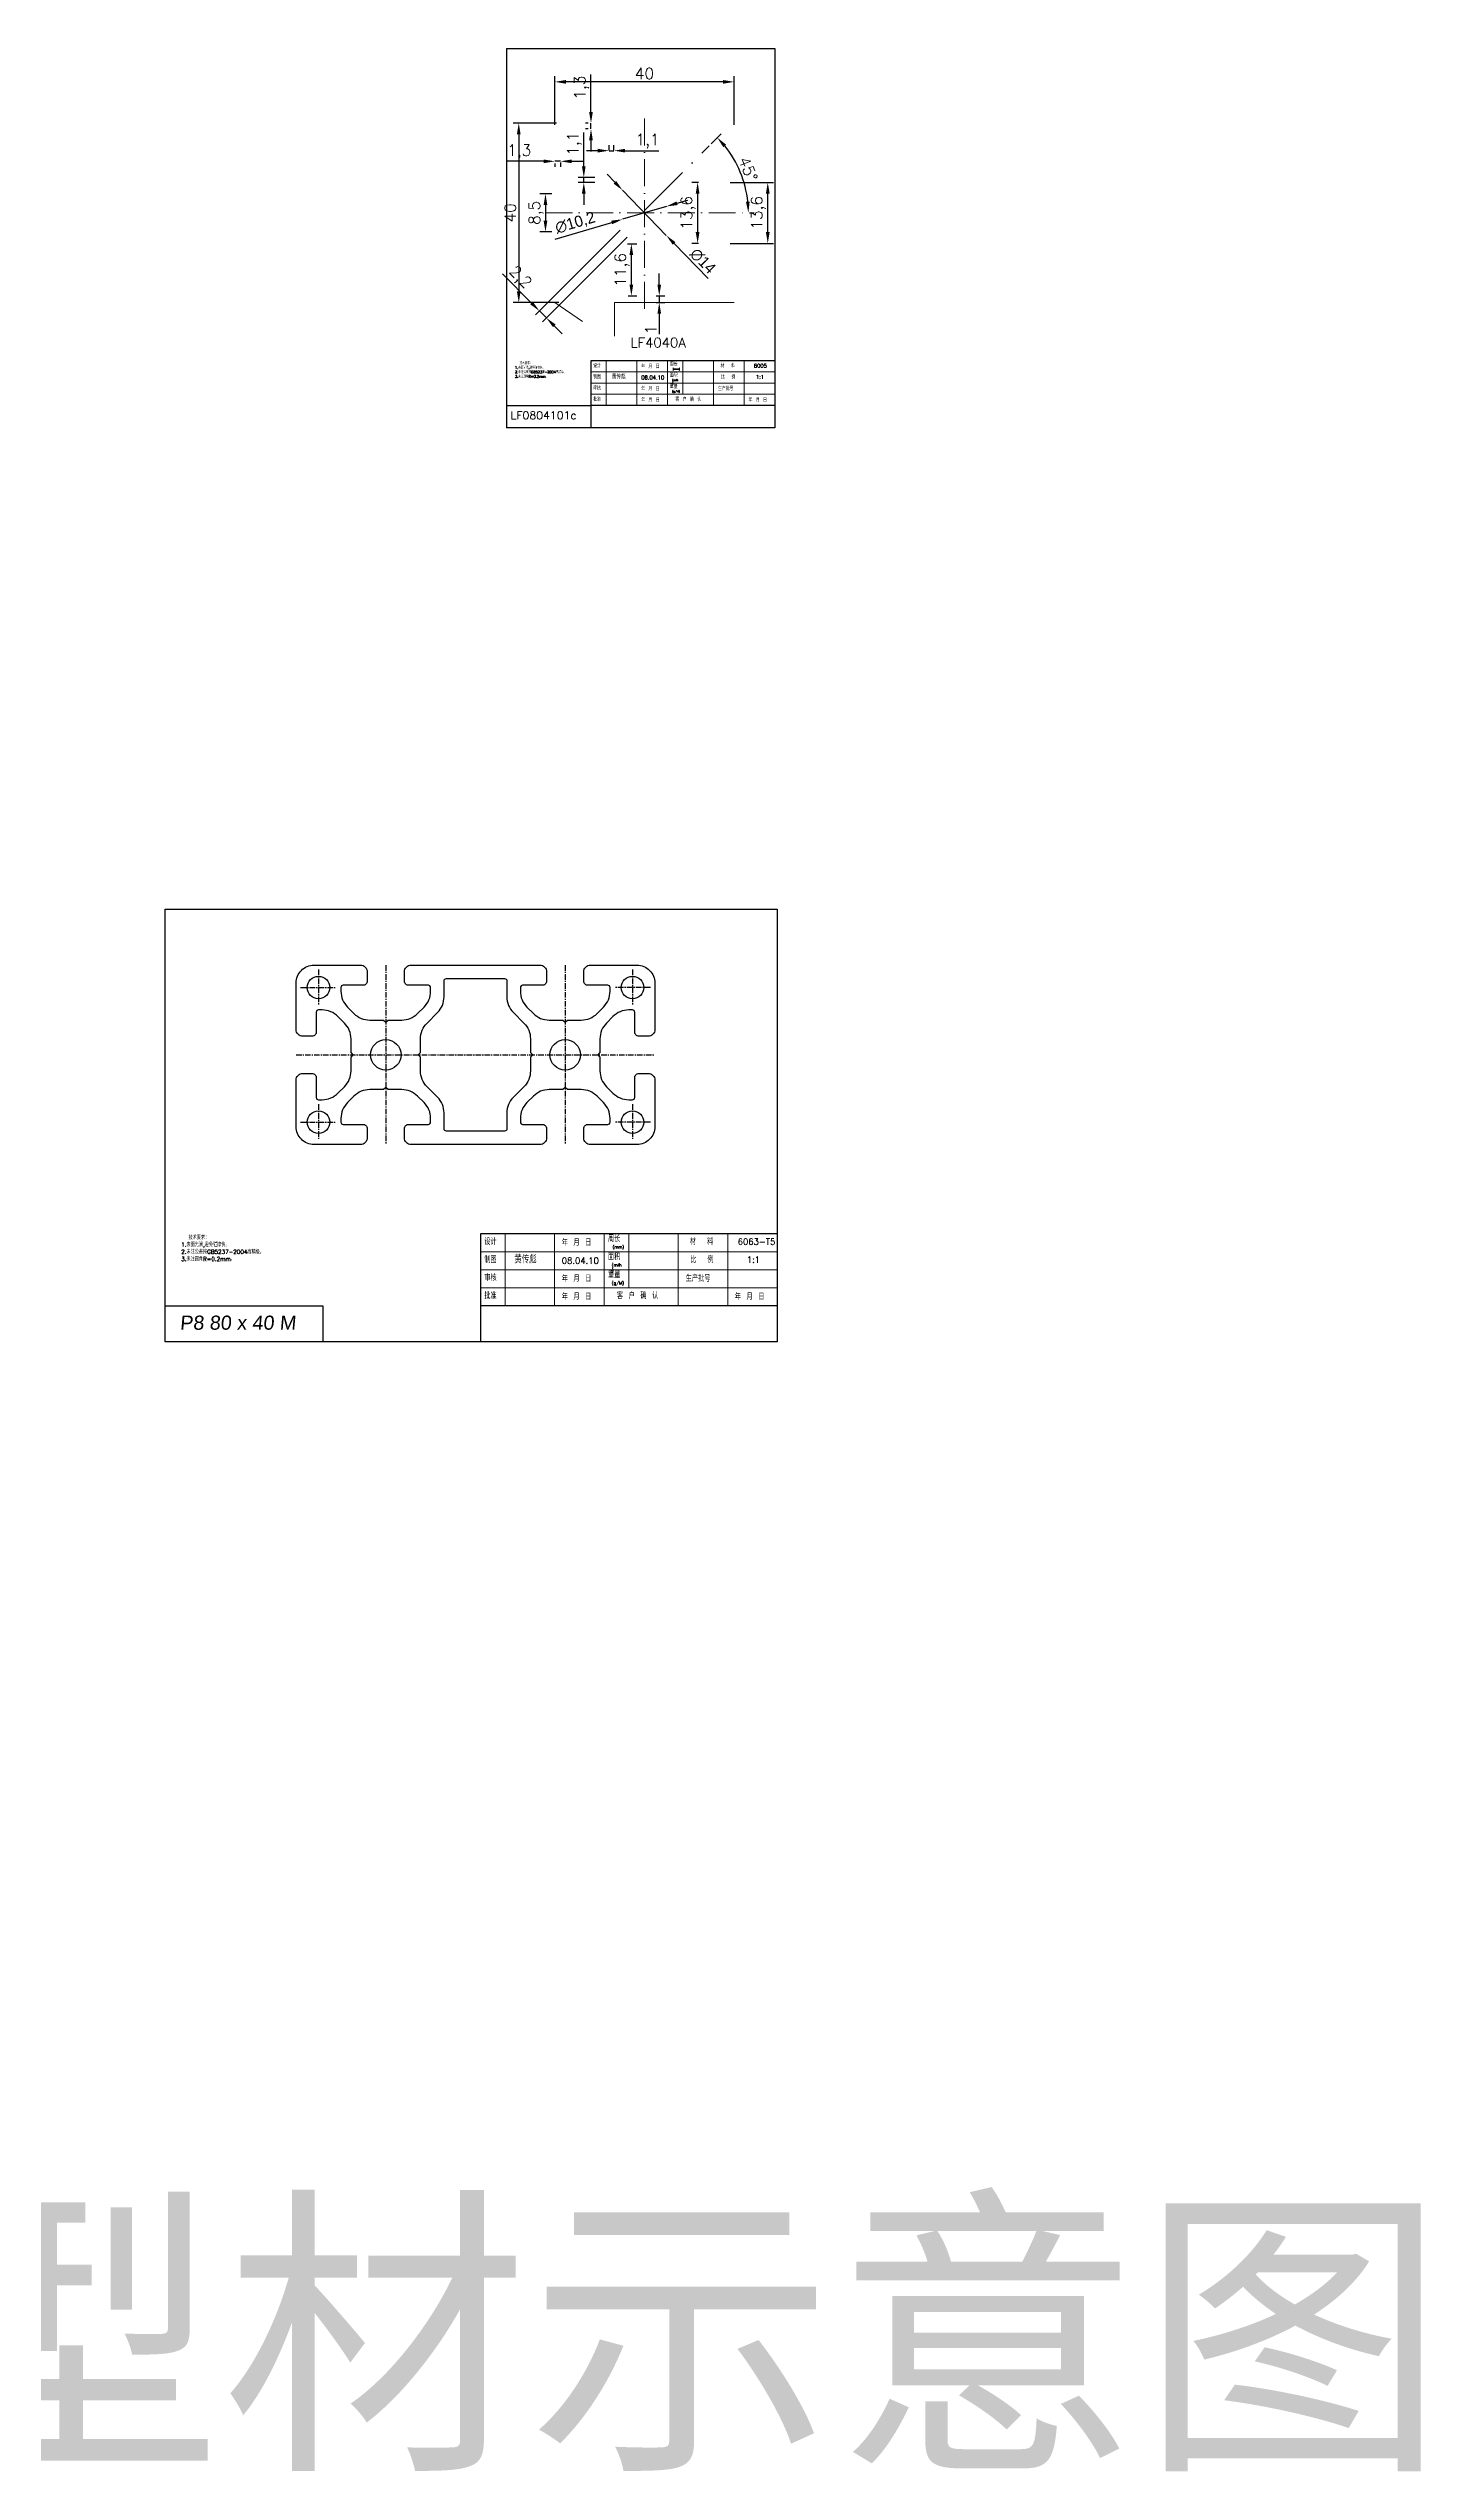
# Model space of a CAD drawing. Header units: millimetres. Extents: x 667 to 3290, y 428 to 2286.
# Drawn here: x 2458 to 2764, y 1150 to 1690 of the extents above; entities that cross this region are included whole.
import ezdxf

# ---------------------------------------------------------------- set-up
doc = ezdxf.new("R2010")
doc.units = ezdxf.units.MM
for name, pattern in [('ACAD_ISO10W100', [18, 12, -3, 0, -3]), ('CENTER', [2, 1.25, -0.25, 0.25, -0.25]), ('DASHDOTX2', [50.8, 25.4, -12.7, 0, -12.7])]:
    doc.linetypes.add(name, pattern=pattern)
doc.layers.add('CENT', color=4, linetype='CENTER')
for name, color, linetype, lineweight in [('文字层', 10, 'Continuous', 0), ('标注层', 210, 'Continuous', 0), ('粗实线', 130, 'Continuous', 30), ('细实线', 130, 'Continuous', 0), ('虚线层', 100, 'DASHDOTX2', 0)]:
    doc.layers.add(name, color=color, linetype=linetype, lineweight=lineweight)
doc.styles.add('ROMANS', font='romans.shx', dxfattribs={"oblique": 5})
doc.styles.get("Standard").update_dxf_attribs({"font": 'txt', "bigfont": 'gbcbig.shx'})
doc.dimstyles.new('ISO-25', dxfattribs={"dimtxt": 2.5, "dimasz": 2.5, "dimexe": 1.25, "dimexo": 0.625, "dimtad": 1, "dimtxsty": 'Standard', "dimcen": 2.5, "dimadec": 0, "dimazin": 0, "dimtfac": 1, "dimtmove": 0, "dimatfit": 3, "dimfxl": 1, "dimarcsym": 0})

# ---------------------------------------------------------------- blocks, each defined once
blk = doc.blocks.new('*D735')
at = {"layer": 'DEFPOINTS', "color": 0, "transparency": 16777216}
for p in [(2571.11, 1682.51), (2571.11, 1672.31), (2611.11, 1672.31)]:
    blk.add_point(p, dxfattribs=at)
at = {"layer": '标注层', "color": 0, "lineweight": -2, "transparency": 16777216}
for p, q in [((2571.11, 1672.93), (2571.11, 1683.76)), ((2608.61, 1682.51), (2573.61, 1682.51)), ((2611.11, 1672.93), (2611.11, 1683.76))]:
    blk.add_line(p, q, dxfattribs=at)
at = {"layer": '标注层', "color": 0, "transparency": 16777216}
for points in [[(2573.61, 1682.92), (2573.61, 1682.09), (2571.11, 1682.51)], [(2608.61, 1682.92), (2608.61, 1682.09), (2611.11, 1682.51)]]:
    blk.add_solid(points, dxfattribs=at)
at = {"layer": '标注层', "color": 0, "transparency": 16777216, "insert": (2591.11, 1684.38), "char_height": 2.5, "attachment_point": 5}
blk.add_mtext('40', dxfattribs=at)
blk = doc.blocks.new('*D736')
at = {"layer": 'DEFPOINTS', "color": 0, "transparency": 16777216}
for p in [(2586.24, 1658.34), (2595.98, 1648.28)]:
    blk.add_point(p, dxfattribs=at)
at = {"layer": '标注层', "color": 0, "lineweight": -2, "transparency": 16777216}
for p, q in [((2584.5, 1660.13), (2582.76, 1661.93)), ((2586.24, 1658.34), (2595.98, 1648.28)), ((2605.3, 1638.68), (2597.72, 1646.49))]:
    blk.add_line(p, q, dxfattribs=at)
at = {"layer": '标注层', "color": 0, "transparency": 16777216}
for points in [[(2584.8, 1660.42), (2584.2, 1659.84), (2586.24, 1658.34)], [(2598.02, 1646.78), (2597.42, 1646.2), (2595.98, 1648.28)]]:
    blk.add_solid(points, dxfattribs=at)
at = {"layer": '标注层', "color": 0, "transparency": 16777216, "insert": (2604.13, 1642.57), "char_height": 2.5, "attachment_point": 5, "rotation": 314.1094}
blk.add_mtext('{\\fTraditional Arabic|b0|i0|c0|p2;∅14}', dxfattribs=at)
blk = doc.blocks.new('*D737')
at = {"layer": 'DEFPOINTS', "color": 0, "transparency": 16777216}
for p in [(2596, 1654.74), (2586.22, 1651.87)]:
    blk.add_point(p, dxfattribs=at)
at = {"layer": '标注层', "color": 0, "lineweight": -2, "transparency": 16777216}
for p, q in [((2596, 1654.74), (2586.22, 1651.87)), ((2598.4, 1655.45), (2600.8, 1656.15)), ((2571.19, 1647.47), (2583.82, 1651.17))]:
    blk.add_line(p, q, dxfattribs=at)
at = {"layer": '标注层', "color": 0, "transparency": 16777216}
for points in [[(2598.28, 1655.85), (2598.52, 1655.05), (2596, 1654.74)], [(2583.7, 1651.57), (2583.93, 1650.77), (2586.22, 1651.87)]]:
    blk.add_solid(points, dxfattribs=at)
at = {"layer": '标注层', "color": 0, "transparency": 16777216, "insert": (2575.71, 1650.99), "char_height": 2.5, "attachment_point": 5, "rotation": 16.351}
blk.add_mtext('{\\fTraditional Arabic|b0|i0|c0|p2;∅10,2}', dxfattribs=at)
blk = doc.blocks.new('*D948')
at = {"layer": 'DEFPOINTS', "color": 0, "transparency": 16777216}
for p in [(2605.52, 1668.25), (2613.48, 1659.45), (2569.04, 1653.31), (2591.11, 1653.85), (2613.9, 1653.31)]:
    blk.add_point(p, dxfattribs=at)
at = {"layer": '标注层', "color": 0, "lineweight": -2, "transparency": 16777216}
for p, q in [((2605.96, 1668.7), (2608.23, 1670.96)), ((2614.53, 1653.31), (2615.54, 1653.31))]:
    blk.add_line(p, q, dxfattribs=at)
blk.add_arc((2590.57, 1653.31), 23.72, 6.042, 38.958, dxfattribs=at)
at = {"layer": '标注层', "color": 0, "transparency": 16777216}
for points in [[(2608.7, 1667.94), (2609.32, 1668.5), (2607.34, 1670.08)], [(2614.57, 1655.83), (2613.74, 1655.78), (2614.29, 1653.31)]]:
    blk.add_solid(points, dxfattribs=at)
at = {"layer": '标注层', "color": 0, "transparency": 16777216, "insert": (2614.22, 1663.1), "char_height": 2.5, "attachment_point": 5, "rotation": 292.5}
blk.add_mtext('45°', dxfattribs=at)
blk = doc.blocks.new('*D738')
at = {"layer": 'DEFPOINTS', "color": 0, "transparency": 16777216}
for p in [(2586.16, 1649.91), (2587.72, 1648.36), (2567.69, 1631.44)]:
    blk.add_point(p, dxfattribs=at)
at = {"layer": '标注层', "color": 0, "lineweight": -2, "transparency": 16777216}
for p, q in [((2585.72, 1649.47), (2566.8, 1630.56)), ((2587.27, 1647.92), (2568.36, 1629)), ((2565.92, 1633.21), (2559.44, 1639.69)), ((2569.24, 1629.89), (2567.69, 1631.44)), ((2571.01, 1628.12), (2572.78, 1626.35))]:
    blk.add_line(p, q, dxfattribs=at)
at = {"layer": '标注层', "color": 0, "transparency": 16777216}
for points in [[(2566.21, 1633.51), (2565.63, 1632.92), (2567.69, 1631.44)], [(2571.31, 1628.41), (2570.72, 1627.82), (2569.24, 1629.89)]]:
    blk.add_solid(points, dxfattribs=at)
at = {"layer": '标注层', "color": 0, "transparency": 16777216, "insert": (2563.27, 1638.81), "char_height": 2.5, "attachment_point": 5, "rotation": 315}
blk.add_mtext('2,2', dxfattribs=at)
blk = doc.blocks.new('*D739')
at = {"layer": 'DEFPOINTS', "color": 0, "transparency": 16777216}
for p in [(2586.71, 1646.41), (2588.19, 1646.41), (2586.86, 1634.81)]:
    blk.add_point(p, dxfattribs=at)
at = {"layer": '标注层', "color": 0, "lineweight": -2, "transparency": 16777216}
for p, q in [((2587.33, 1646.41), (2589.44, 1646.41)), ((2588.19, 1637.31), (2588.19, 1643.91)), ((2587.48, 1634.81), (2589.44, 1634.81))]:
    blk.add_line(p, q, dxfattribs=at)
at = {"layer": '标注层', "color": 0, "transparency": 16777216}
for points in [[(2587.78, 1643.91), (2588.61, 1643.91), (2588.19, 1646.41)], [(2587.78, 1637.31), (2588.61, 1637.31), (2588.19, 1634.81)]]:
    blk.add_solid(points, dxfattribs=at)
at = {"layer": '标注层', "color": 0, "transparency": 16777216, "insert": (2586.11, 1640.61), "char_height": 2.5, "attachment_point": 5, "rotation": 90}
blk.add_mtext('11,6', dxfattribs=at)
blk = doc.blocks.new('*D740')
at = {"color": 0, "lineweight": -2, "transparency": 16777216}
for p, q in [((2594.41, 1637.31), (2594.41, 1639.81)), ((2593.7, 1634.81), (2595.66, 1634.81)), ((2593.7, 1633.31), (2595.66, 1633.31)), ((2594.41, 1634.81), (2594.41, 1633.31)), ((2594.41, 1630.81), (2594.41, 1626.23))]:
    blk.add_line(p, q, dxfattribs=at)
at = {"color": 0, "transparency": 16777216}
for points in [[(2594, 1637.31), (2594.83, 1637.31), (2594.41, 1634.81)], [(2594, 1630.81), (2594.83, 1630.81), (2594.41, 1633.31)]]:
    blk.add_solid(points, dxfattribs=at)
at = {"layer": 'DEFPOINTS', "color": 0, "transparency": 16777216}
for p in [(2593.08, 1634.81), (2593.08, 1633.31), (2594.41, 1633.31)]:
    blk.add_point(p, dxfattribs=at)
at = {"color": 0, "transparency": 16777216, "insert": (2592.54, 1627.27), "char_height": 2.5, "attachment_point": 5, "rotation": 90}
blk.add_mtext('1', dxfattribs=at)
blk = doc.blocks.new('*D741')
at = {"layer": 'DEFPOINTS', "color": 0, "transparency": 16777216}
for p in [(2571.11, 1664.93), (2571.11, 1664.8), (2572.41, 1665.19)]:
    blk.add_point(p, dxfattribs=at)
at = {"layer": '标注层', "color": 0, "lineweight": -2, "transparency": 16777216}
for p, q in [((2568.61, 1664.8), (2560.28, 1664.8)), ((2572.41, 1664.8), (2571.11, 1664.8)), ((2571.11, 1664.31), (2571.11, 1663.55)), ((2572.41, 1664.57), (2572.41, 1663.55)), ((2574.91, 1664.8), (2577.41, 1664.8))]:
    blk.add_line(p, q, dxfattribs=at)
at = {"layer": '标注层', "color": 0, "transparency": 16777216}
for points in [[(2568.61, 1665.21), (2568.61, 1664.38), (2571.11, 1664.8)], [(2574.91, 1665.21), (2574.91, 1664.38), (2572.41, 1664.8)]]:
    blk.add_solid(points, dxfattribs=at)
at = {"layer": '标注层', "color": 0, "transparency": 16777216, "insert": (2563.19, 1666.88), "char_height": 2.5, "attachment_point": 5}
blk.add_mtext('1,3', dxfattribs=at)
blk = doc.blocks.new('*D742')
at = {"layer": 'DEFPOINTS', "color": 0, "transparency": 16777216}
for p in [(2577.59, 1660.11), (2580.64, 1661.21), (2580.64, 1660.11)]:
    blk.add_point(p, dxfattribs=at)
at = {"layer": '标注层', "color": 0, "lineweight": -2, "transparency": 16777216}
for p, q in [((2577.59, 1663.71), (2577.59, 1671.21)), ((2580.02, 1661.21), (2576.34, 1661.21)), ((2580.02, 1660.11), (2576.34, 1660.11)), ((2577.59, 1660.11), (2577.59, 1661.21)), ((2577.59, 1657.61), (2577.59, 1655.11))]:
    blk.add_line(p, q, dxfattribs=at)
at = {"layer": '标注层', "color": 0, "transparency": 16777216}
for points in [[(2577.17, 1663.71), (2578, 1663.71), (2577.59, 1661.21)], [(2577.17, 1657.61), (2578, 1657.61), (2577.59, 1660.11)]]:
    blk.add_solid(points, dxfattribs=at)
at = {"layer": '标注层', "color": 0, "transparency": 16777216, "insert": (2575.5, 1668.71), "char_height": 2.5, "attachment_point": 5, "rotation": 90}
blk.add_mtext('1,1', dxfattribs=at)
blk = doc.blocks.new('*D743')
at = {"layer": 'DEFPOINTS', "color": 0, "transparency": 16777216}
for p in [(2583.21, 1666.61), (2584.31, 1667.17), (2584.31, 1666.56)]:
    blk.add_point(p, dxfattribs=at)
at = {"layer": '标注层', "color": 0, "lineweight": -2, "transparency": 16777216}
for p, q in [((2580.71, 1667.17), (2578.21, 1667.17)), ((2583.21, 1667.23), (2583.21, 1668.42)), ((2583.21, 1667.17), (2584.31, 1667.17)), ((2584.31, 1667.18), (2584.31, 1668.42)), ((2586.81, 1667.17), (2594.31, 1667.17))]:
    blk.add_line(p, q, dxfattribs=at)
at = {"layer": '标注层', "color": 0, "transparency": 16777216}
for points in [[(2580.71, 1667.59), (2580.71, 1666.76), (2583.21, 1667.17)], [(2586.81, 1667.59), (2586.81, 1666.76), (2584.31, 1667.17)]]:
    blk.add_solid(points, dxfattribs=at)
at = {"layer": '标注层', "color": 0, "transparency": 16777216, "insert": (2591.81, 1669.26), "char_height": 2.5, "attachment_point": 5}
blk.add_mtext('1,1', dxfattribs=at)
blk = doc.blocks.new('*D744')
at = {"layer": 'DEFPOINTS', "color": 0, "transparency": 16777216}
for p in [(2579.19, 1673.31), (2579.19, 1673.31), (2579.19, 1672.01)]:
    blk.add_point(p, dxfattribs=at)
at = {"layer": '标注层', "color": 0, "lineweight": -2, "transparency": 16777216}
for p, q in [((2579.19, 1675.81), (2579.19, 1684.14)), ((2578.56, 1673.31), (2577.94, 1673.31)), ((2578.56, 1672.01), (2577.94, 1672.01)), ((2579.19, 1672.01), (2579.19, 1673.31)), ((2579.19, 1669.51), (2579.19, 1667.01))]:
    blk.add_line(p, q, dxfattribs=at)
at = {"layer": '标注层', "color": 0, "transparency": 16777216}
for points in [[(2578.77, 1675.81), (2579.6, 1675.81), (2579.19, 1673.31)], [(2578.77, 1669.51), (2579.6, 1669.51), (2579.19, 1672.01)]]:
    blk.add_solid(points, dxfattribs=at)
at = {"layer": '标注层', "color": 0, "transparency": 16777216, "insert": (2577.1, 1681.23), "char_height": 2.5, "attachment_point": 5, "rotation": 90}
blk.add_mtext('1,3', dxfattribs=at)
blk = doc.blocks.new('*D745')
at = {"layer": 'DEFPOINTS', "color": 0, "transparency": 16777216}
for p in [(2609.61, 1660.11), (2618.6, 1660.11), (2609.61, 1646.51)]:
    blk.add_point(p, dxfattribs=at)
at = {"layer": '标注层', "color": 0, "lineweight": -2, "transparency": 16777216}
for p, q in [((2610.23, 1660.11), (2619.85, 1660.11)), ((2618.6, 1649.01), (2618.6, 1657.61)), ((2610.23, 1646.51), (2619.85, 1646.51))]:
    blk.add_line(p, q, dxfattribs=at)
at = {"layer": '标注层', "color": 0, "transparency": 16777216}
for points in [[(2618.19, 1657.61), (2619.02, 1657.61), (2618.6, 1660.11)], [(2618.19, 1649.01), (2619.02, 1649.01), (2618.6, 1646.51)]]:
    blk.add_solid(points, dxfattribs=at)
at = {"layer": '标注层', "color": 0, "transparency": 16777216, "insert": (2616.52, 1653.31), "char_height": 2.5, "attachment_point": 5, "rotation": 90}
blk.add_mtext('13,6', dxfattribs=at)
blk = doc.blocks.new('*D746')
at = {"layer": 'DEFPOINTS', "color": 0, "transparency": 16777216}
for p in [(2571.11, 1657.56), (2569.04, 1649.06), (2571.11, 1649.06)]:
    blk.add_point(p, dxfattribs=at)
at = {"layer": '标注层', "color": 0, "lineweight": -2, "transparency": 16777216}
for p, q in [((2570.48, 1657.56), (2567.79, 1657.56)), ((2569.04, 1655.06), (2569.04, 1651.56)), ((2570.48, 1649.06), (2567.79, 1649.06))]:
    blk.add_line(p, q, dxfattribs=at)
at = {"layer": '标注层', "color": 0, "transparency": 16777216}
for points in [[(2568.63, 1655.06), (2569.46, 1655.06), (2569.04, 1657.56)], [(2568.63, 1651.56), (2569.46, 1651.56), (2569.04, 1649.06)]]:
    blk.add_solid(points, dxfattribs=at)
at = {"layer": '标注层', "color": 0, "transparency": 16777216, "insert": (2566.96, 1653.31), "char_height": 2.5, "attachment_point": 5, "rotation": 90}
blk.add_mtext('8,5', dxfattribs=at)
blk = doc.blocks.new('*D747')
at = {"layer": 'DEFPOINTS', "color": 0, "transparency": 16777216}
for p in [(2603.81, 1660.11), (2602.96, 1646.51), (2603.81, 1646.51)]:
    blk.add_point(p, dxfattribs=at)
at = {"layer": '标注层', "color": 0, "lineweight": -2, "transparency": 16777216}
for p, q in [((2603.18, 1660.11), (2601.71, 1660.11)), ((2602.96, 1657.61), (2602.96, 1649.01)), ((2603.18, 1646.51), (2601.71, 1646.51))]:
    blk.add_line(p, q, dxfattribs=at)
at = {"layer": '标注层', "color": 0, "transparency": 16777216}
for points in [[(2602.54, 1657.61), (2603.38, 1657.61), (2602.96, 1660.11)], [(2602.54, 1649.01), (2603.38, 1649.01), (2602.96, 1646.51)]]:
    blk.add_solid(points, dxfattribs=at)
at = {"layer": '标注层', "color": 0, "transparency": 16777216, "insert": (2600.88, 1653.31), "char_height": 2.5, "attachment_point": 5, "rotation": 90}
blk.add_mtext('13,6', dxfattribs=at)
blk = doc.blocks.new('*D748')
at = {"layer": 'DEFPOINTS', "color": 0, "transparency": 16777216}
for p in [(2572.11, 1673.31), (2563.09, 1633.31), (2572.67, 1633.31)]:
    blk.add_point(p, dxfattribs=at)
at = {"layer": '标注层', "color": 0, "lineweight": -2, "transparency": 16777216}
for p, q in [((2571.48, 1673.31), (2561.84, 1673.31)), ((2563.09, 1670.81), (2563.09, 1635.81)), ((2572.04, 1633.31), (2561.84, 1633.31))]:
    blk.add_line(p, q, dxfattribs=at)
at = {"layer": '标注层', "color": 0, "transparency": 16777216}
for points in [[(2562.67, 1670.81), (2563.5, 1670.81), (2563.09, 1673.31)], [(2562.67, 1635.81), (2563.5, 1635.81), (2563.09, 1633.31)]]:
    blk.add_solid(points, dxfattribs=at)
at = {"layer": '标注层', "color": 0, "transparency": 16777216, "insert": (2561.21, 1653.31), "char_height": 2.5, "attachment_point": 5, "rotation": 90}
blk.add_mtext('40', dxfattribs=at)

msp = doc.modelspace()

# ---------------------------------------------------------------- linework, layer by layer
at = {"linetype": 'ACAD_ISO10W100'}
msp.add_line((2591.109, 1653.847), (2605.516, 1668.254), dxfattribs=at)
for points in [[(2539.089, 1445.61, -0.4142136), (2537.589, 1447.11), (2537.589, 1449.16, -0.4246948), (2538.589, 1450.11), (2542.939, 1450.11, 0.4142136), (2543.439, 1450.61), (2543.439, 1451.418, 0.1989124), (2541.975, 1454.954), (2540.532, 1456.396, 0.1989124), (2536.997, 1457.86), (2533.939, 1457.86), (2533.439, 1458.36), (2532.939, 1457.86), (2529.882, 1457.86, 0.1989124), (2526.346, 1456.396), (2524.904, 1454.954, 0.1989124), (2523.439, 1451.418), (2523.439, 1450.61, 0.4142136), (2523.939, 1450.11), (2528.289, 1450.11, -0.4246948), (2529.289, 1449.16), (2529.289, 1447.11, -0.4142136), (2527.789, 1445.61), (2517.439, 1445.61, -0.4142136), (2513.439, 1449.61), (2513.439, 1459.96, -0.4142136), (2514.939, 1461.46), (2516.989, 1461.46, -0.4246948), (2517.939, 1460.46), (2517.939, 1456.11, 0.4142136), (2518.439, 1455.61), (2519.247, 1455.61, 0.1989124), (2522.782, 1457.075), (2524.225, 1458.517, 0.1989124), (2525.689, 1462.053), (2525.689, 1465.11), (2526.189, 1465.61), (2525.689, 1466.11), (2525.689, 1469.168, 0.1989124), (2524.225, 1472.704), (2522.782, 1474.146, 0.1989124), (2519.247, 1475.61), (2518.439, 1475.61, 0.4142136), (2517.939, 1475.11), (2517.939, 1470.76, -0.4246948), (2516.989, 1469.76), (2514.939, 1469.76, -0.4142136), (2513.439, 1471.26), (2513.439, 1481.61, -0.4142136), (2517.44, 1485.61), (2527.789, 1485.61, -0.4142136), (2529.289, 1484.11), (2529.289, 1482.06, -0.4246948), (2528.289, 1481.11), (2523.939, 1481.11, 0.4142136), (2523.439, 1480.61), (2523.439, 1479.803, 0.1989124), (2524.904, 1476.267), (2526.346, 1474.825, 0.1989124), (2529.882, 1473.36), (2532.939, 1473.36), (2533.439, 1472.86), (2533.939, 1473.36), (2536.997, 1473.36, 0.1989124), (2540.532, 1474.825), (2541.975, 1476.267, 0.1989124), (2543.439, 1479.803), (2543.439, 1480.61, 0.4142136), (2542.939, 1481.11), (2538.589, 1481.11, -0.4246948), (2537.589, 1482.06), (2537.589, 1484.11, -0.4142136), (2539.089, 1485.61), (2567.789, 1485.61, -0.4142136), (2569.289, 1484.11), (2569.289, 1482.06, -0.4246948), (2568.289, 1481.11), (2563.939, 1481.11, 0.4142136), (2563.439, 1480.61), (2563.439, 1479.803, 0.1989124), (2564.904, 1476.267), (2566.346, 1474.825, 0.1989124), (2569.882, 1473.36), (2572.939, 1473.36), (2573.439, 1472.86), (2573.939, 1473.36), (2576.997, 1473.36, 0.1989124), (2580.532, 1474.825), (2581.975, 1476.267, 0.1989124), (2583.439, 1479.803), (2583.439, 1480.61, 0.4142136), (2582.939, 1481.11), (2578.589, 1481.11, -0.4246948), (2577.589, 1482.06), (2577.589, 1484.11, -0.4142136), (2579.089, 1485.61), (2589.438, 1485.61, -0.4142136), (2593.439, 1481.61), (2593.439, 1471.26, -0.4142136), (2591.939, 1469.76), (2589.889, 1469.76, -0.4246948), (2588.939, 1470.76), (2588.939, 1475.11, 0.4142136), (2588.439, 1475.61), (2587.632, 1475.61, 0.1989124), (2584.096, 1474.146), (2582.654, 1472.704, 0.1989124), (2581.189, 1469.168), (2581.189, 1466.11), (2580.689, 1465.61), (2581.189, 1465.11), (2581.189, 1462.053, 0.1989124), (2582.654, 1458.517), (2584.096, 1457.075, 0.1989124), (2587.632, 1455.61), (2588.439, 1455.61, 0.4142136), (2588.939, 1456.11), (2588.939, 1460.46, -0.4246948), (2589.889, 1461.46), (2591.939, 1461.46, -0.4142136), (2593.439, 1459.96), (2593.439, 1449.61, -0.4142136), (2589.439, 1445.61), (2579.089, 1445.61, -0.4142136), (2577.589, 1447.11), (2577.589, 1449.16, -0.4246948), (2578.589, 1450.11), (2582.939, 1450.11, 0.4142136), (2583.439, 1450.61), (2583.439, 1451.418, 0.1989124), (2581.975, 1454.954), (2580.532, 1456.396, 0.1989124), (2576.997, 1457.86), (2573.939, 1457.86), (2573.439, 1458.36), (2572.939, 1457.86), (2569.882, 1457.86, 0.1989124), (2566.346, 1456.396), (2564.904, 1454.954, 0.1989124), (2563.439, 1451.418), (2563.439, 1450.61, 0.4142136), (2563.939, 1450.11), (2568.289, 1450.11, -0.4246948), (2569.289, 1449.16), (2569.289, 1447.11, -0.4142136), (2567.789, 1445.61)], [(2546.939, 1448.61, -0.4142136), (2546.439, 1449.11), (2546.439, 1452.661, 0.1989124), (2544.975, 1456.196), (2542.654, 1458.517, -0.1989124), (2541.189, 1462.053), (2541.189, 1465.11), (2540.689, 1465.61), (2541.189, 1466.11), (2541.189, 1469.168, -0.1989124), (2542.654, 1472.704), (2544.975, 1475.025, 0.1989124), (2546.439, 1478.56), (2546.439, 1482.11, -0.4142136), (2546.939, 1482.61), (2559.939, 1482.61, -0.4142136), (2560.439, 1482.11), (2560.439, 1478.56, 0.1989124), (2561.904, 1475.025), (2564.225, 1472.704, -0.1989124), (2565.689, 1469.168), (2565.689, 1466.11), (2566.189, 1465.61), (2565.689, 1465.11), (2565.689, 1462.053, -0.1989124), (2564.225, 1458.517), (2561.904, 1456.196, 0.1989124), (2560.439, 1452.661), (2560.439, 1449.11, -0.4142136), (2559.939, 1448.61)]]:
    msp.add_lwpolyline(points, format="xyb", close=True)
for centre, radius in [((2518.439, 1480.61), 2.5), ((2588.439, 1480.61), 2.5), ((2533.439, 1465.61), 3.4), ((2573.439, 1465.61), 3.4), ((2518.439, 1450.61), 2.5), ((2588.439, 1450.61), 2.5)]:
    msp.add_circle(centre, radius)
at = {"layer": 'CENT'}
for p, q in [((2533.439, 1485.61), (2533.439, 1445.61)), ((2573.439, 1485.61), (2573.439, 1445.61)), ((2514.439, 1480.61), (2522.439, 1480.61)), ((2518.439, 1484.61), (2518.439, 1476.61)), ((2592.439, 1480.61), (2584.439, 1480.61)), ((2588.439, 1484.61), (2588.439, 1476.61)), ((2513.439, 1465.61), (2593.439, 1465.61)), ((2518.439, 1454.61), (2518.439, 1446.61)), ((2588.439, 1454.61), (2588.439, 1446.61)), ((2514.439, 1450.61), (2522.439, 1450.61)), ((2592.439, 1450.61), (2584.439, 1450.61))]:
    msp.add_line(p, q, dxfattribs=at)
at = {"layer": '标注层'}
for p, q in [((2571.109, 1633.309), (2577.32, 1629.107)), ((2584.443, 1633.309), (2584.443, 1625.844)), ((2611.109, 1633.309), (2584.443, 1633.309))]:
    msp.add_line(p, q, dxfattribs=at)
at = {"layer": '粗实线'}
for p, q in [((2560.361, 1689.956), (2620.161, 1689.956)), ((2560.361, 1689.956), (2560.361, 1605.38)), ((2620.161, 1689.956), (2620.161, 1605.38)), ((2620.161, 1620.33), (2579.155, 1620.33)), ((2579.155, 1620.33), (2579.155, 1605.38)), ((2560.361, 1610.364), (2579.155, 1610.364)), ((2579.155, 1610.364), (2579.155, 1605.38)), ((2620.161, 1610.364), (2579.155, 1610.364)), ((2620.161, 1605.38), (2560.361, 1605.38)), ((2484.251, 1401.617), (2484.251, 1498.096)), ((2484.251, 1498.096), (2620.699, 1498.096)), ((2620.699, 1498.096), (2620.699, 1401.617)), ((2554.543, 1425.737), (2554.543, 1401.617)), ((2620.699, 1425.737), (2554.543, 1425.737)), ((2484.251, 1409.657), (2519.397, 1409.657)), ((2519.397, 1409.657), (2519.397, 1401.617)), ((2620.699, 1409.657), (2554.543, 1409.657)), ((2620.699, 1401.617), (2484.251, 1401.617))]:
    msp.add_line(p, q, dxfattribs=at)
at = {"layer": '细实线'}
for p, q in [((2620.161, 1617.839), (2579.155, 1617.839)), ((2620.161, 1615.347), (2579.155, 1615.347)), ((2582.572, 1620.33), (2582.572, 1610.364)), ((2589.407, 1620.33), (2589.407, 1610.364)), ((2596.241, 1620.33), (2596.241, 1610.364)), ((2599.658, 1620.33), (2599.658, 1612.855)), ((2606.493, 1620.33), (2606.493, 1610.364)), ((2613.327, 1620.33), (2613.327, 1610.364)), ((2620.161, 1612.855), (2579.155, 1612.855)), ((2620.699, 1421.717), (2554.543, 1421.717)), ((2560.056, 1425.737), (2560.056, 1409.657)), ((2571.082, 1425.737), (2571.082, 1409.657)), ((2582.108, 1425.737), (2582.108, 1409.657)), ((2587.621, 1425.737), (2587.621, 1413.677)), ((2598.647, 1425.737), (2598.647, 1409.657)), ((2609.673, 1425.737), (2609.673, 1409.657)), ((2620.699, 1417.697), (2554.543, 1417.697)), ((2620.699, 1413.677), (2554.543, 1413.677))]:
    msp.add_line(p, q, dxfattribs=at)
at = {"layer": '虚线层', "linetype": 'ACAD_ISO10W100', "ltscale": 0.5}
for p, q in [((2591.109, 1631.947), (2591.109, 1675.352)), ((2569.044, 1653.309), (2613.901, 1653.309))]:
    msp.add_line(p, q, dxfattribs=at)

# ---------------------------------------------------------------- texts
at = {"insert": (2487.504, 1407.478), "char_height": 3.14424, "width": 41.07419, "attachment_point": 1, "style": 'ROMANS'}
msp.add_mtext('{\\fArial|b0|i0|c238|p34;P8 80 x 40 M}', dxfattribs=at)
at = {"layer": '文字层', "attachment_point": 1}
for s, insert, char_height, width in [('2.未注公差按GB5237-2004高精级。', (2562.234, 1618.119), 0.56953, 13.11896), ('3.未注圆角R=0.2mm。', (2562.234, 1617.123), 0.56953, 7.4473), ('1.表面光滑,避免碰擦伤。', (2562.234, 1619.116), 0.56953, 9.726), ('  技术要求：', (2562.234, 1620.113), 0.5695, 9.726), ('制图', (2579.688, 1617.162), 0.8543, 2.4856), ('设计', (2579.688, 1619.653), 0.8543, 2.4856), ('黄传彪', (2583.841, 1617.276), 1.0252, 4.62004), ('年 月 日', (2590.392, 1619.525), 0.8543, 4.77968), ('08.04.10', (2590.392, 1617.033), 0.8543, 4.81692), ('周长', (2596.774, 1620.049), 0.8543, 2.4856), ('重量', (2596.774, 1615.065), 0.8543, 2.4856), ('面积', (2596.774, 1617.557), 0.8543, 2.4856), ('(mm )', (2597.308, 1616.222), 0.4271, 1.5418), ('(mm)', (2597.407, 1618.714), 0.4271, 1.5833), ('2', (2598.23, 1616.22), 0.214, 0.21332), ('材  料', (2608.088, 1619.653), 0.8543, 3.72026), ('比  例', (2608.144, 1617.162), 0.8543, 3.72026), ('6005', (2615.48, 1619.653), 0.8543, 4.44234), ('1:1', (2615.963, 1617.162), 0.8543, 1.87945), ('批准', (2579.688, 1612.178), 0.8543, 2.4856), ('审核', (2579.688, 1614.67), 0.8543, 2.4856), ('年 月 日', (2590.392, 1614.542), 0.8543, 4.77968), ('年 月 日', (2590.392, 1612.05), 0.8543, 4.77968), ('(g/M)', (2597.308, 1613.731), 0.4271, 1.5833), ('客 户 确 认', (2598.028, 1612.178), 0.8543, 6.89133), ('生产批号', (2607.525, 1614.568), 0.8543, 4.93865), ('年 月 日', (2614.312, 1612.05), 0.8543, 4.73354), ('{\\H1.042x;LF0804101c}', (2561.253, 1609.063), 1.70859, 24.56926), ('2.未注公差按GB5237-2004高精级。', (2487.829, 1422.169), 0.91884, 21.16526), ('3.未注圆角R=0.2mm。', (2487.829, 1420.561), 0.91884, 12.01498), ('1.表面光滑,避免碰擦伤。', (2487.829, 1423.777), 0.91884, 15.69127), ('  技术要求：', (2487.829, 1425.385), 0.9188, 15.69127), ('制图', (2555.402, 1420.625), 1.3783, 4.0101), ('设计', (2555.402, 1424.645), 1.3783, 4.0101), ('黄传彪', (2562.102, 1420.808), 1.6539, 7.45366), ('年 月 日', (2572.671, 1424.437), 1.3783, 7.71122), ('周长', (2582.967, 1425.282), 1.3783, 4.0101), ('面积', (2582.967, 1421.263), 1.3783, 4.0101), ('(mm)', (2583.989, 1423.129), 0.6891, 2.55439), ('材  料', (2601.221, 1424.645), 1.3783, 6.00202), ('比  例', (2601.311, 1420.625), 1.3783, 6.00202), ('6063-T5', (2611.899, 1424.645), 1.3783, 7.16698), ('1:1', (2613.925, 1420.625), 1.3783, 3.03218), ('审核', (2555.402, 1416.605), 1.3783, 4.0101), ('年 月 日', (2572.671, 1416.398), 1.3783, 7.71122), ('08.04.10', (2572.671, 1420.418), 1.3783, 7.7713), ('重量', (2582.967, 1417.243), 1.3783, 4.0101), ('(mm )', (2583.828, 1419.109), 0.6891, 2.48744), ('(g/M)', (2583.828, 1415.089), 0.6891, 2.55439), ('2', (2585.316, 1419.105), 0.345, 0.34416), ('生产批号', (2600.313, 1416.44), 1.3783, 7.96769), ('批准', (2555.402, 1412.585), 1.3783, 4.0101), ('年 月 日', (2572.671, 1412.378), 1.3783, 7.71122), ('客 户 确 认', (2584.99, 1412.585), 1.3783, 11.11801), ('年 月 日', (2611.263, 1412.378), 1.3783, 7.63678)]:
    msp.add_mtext(s, dxfattribs=dict(at, insert=insert, char_height=char_height, width=width))
at = {"layer": '标注层', "insert": (2588.013, 1625.465), "char_height": 2.16, "width": 21.6, "attachment_point": 1}
msp.add_mtext('LF4040A', dxfattribs=at)
at = {"layer": '粗实线', "insert": (2224.209, 1205.323), "char_height": 50, "width": 1125.2068, "attachment_point": 1}
msp.add_mtext('{\\f宋体|b0|i0|c134|p54;支架铝型材示意图}', dxfattribs=at)

# ---------------------------------------------------------------- dimensions: what is measured, and where the dimension line sits
dim = msp.add_linear_dim(base=(2594.414, 1633.309), p1=(2593.079, 1634.809), p2=(2593.079, 1633.309), angle=90, dimstyle='ISO-25', override={"dimlfac": 0.666667})
dim.commit()
dim.dimension.update_dxf_attribs({"geometry": '*D740', "text_midpoint": (2592.539, 1627.267)})
at = {"layer": '标注层'}
for base, p1, p2, picture, middle in [((2571.109, 1682.507), (2611.109, 1672.309), (2571.109, 1672.309), '*D735', (2591.109, 1684.382)), ((2584.309, 1667.172), (2583.209, 1666.609), (2584.309, 1666.559), '*D743', (2591.809, 1669.255)), ((2571.109, 1664.797), (2572.409, 1665.193), (2571.109, 1664.934), '*D741', (2563.193, 1666.881))]:
    dim = msp.add_linear_dim(base=base, p1=p1, p2=p2, dimstyle='ISO-25', dxfattribs=at)
    dim.commit()
    dim.dimension.update_dxf_attribs({"geometry": picture, "text_midpoint": middle})
for base, p1, p2, picture, middle in [((2579.188, 1673.309), (2579.188, 1672.009), (2579.188, 1673.309), '*D744', (2577.105, 1681.226)), ((2602.959, 1646.509), (2603.809, 1660.109), (2603.809, 1646.509), '*D747', (2600.876, 1653.309)), ((2588.194, 1646.409), (2586.859, 1634.809), (2586.709, 1646.409), '*D739', (2586.111, 1640.609))]:
    dim = msp.add_linear_dim(base=base, p1=p1, p2=p2, angle=90, dimstyle='ISO-25', dxfattribs=at)
    dim.commit()
    dim.dimension.update_dxf_attribs({"geometry": picture, "text_midpoint": middle})
for base, p1, p2, picture, middle in [((2563.088, 1633.309), (2572.109, 1673.309), (2572.665, 1633.309), '*D748', (2563.088, 1653.309)), ((2577.588, 1660.109), (2580.641, 1661.209), (2580.641, 1660.109), '*D742', (2577.588, 1668.709)), ((2618.603, 1660.109), (2609.609, 1646.509), (2609.609, 1660.109), '*D745', (2618.603, 1653.309)), ((2569.044, 1649.059), (2571.109, 1657.559), (2571.109, 1649.059), '*D746', (2569.044, 1653.309))]:
    dim = msp.add_linear_dim(base=base, p1=p1, p2=p2, angle=90, dimstyle='ISO-25', dxfattribs=at)
    dim.commit()
    dim.dimension.update_dxf_attribs({"geometry": picture, "text_midpoint": middle, "dimtype": 160})
dim = msp.add_angular_dim_2l(base=(2613.481, 1659.448), line1=((2569.044, 1653.309), (2613.901, 1653.309)), line2=((2591.109, 1653.847), (2605.516, 1668.254)), dimstyle='ISO-25', override={"dimdec": 0, "dimlfac": 0.666667, "dimazin": 2}, dxfattribs=at)
dim.commit()
dim.dimension.update_dxf_attribs({"geometry": '*D948', "text_midpoint": (2614.216, 1663.103)})
dim = msp.add_diameter_dim_2p(p1=(2586.237, 1658.335), p2=(2595.982, 1648.283), text='{\\fTraditional Arabic|b0|i0|c0|p2;<>}', dimstyle='ISO-25', dxfattribs=at)
dim.commit()
dim.dimension.update_dxf_attribs({"geometry": '*D736', "text_midpoint": (2602.789, 1641.261), "dimtype": 163})
dim = msp.add_diameter_dim_2p(p1=(2596.003, 1654.745), p2=(2586.216, 1651.873), text='{\\fTraditional Arabic|b0|i0|c0|p2;<>}', dimstyle='ISO-25', dxfattribs=at)
dim.commit()
dim.dimension.update_dxf_attribs({"geometry": '*D737', "text_midpoint": (2575.711, 1650.994)})
dim = msp.add_aligned_dim(p1=(2587.715, 1648.359), p2=(2586.16, 1649.915), distance=26.124, dimstyle='ISO-25', dxfattribs=at)
dim.commit()
dim.dimension.update_dxf_attribs({"geometry": '*D738', "text_midpoint": (2563.268, 1638.809)})

doc.saveas('drawing.dxf')
